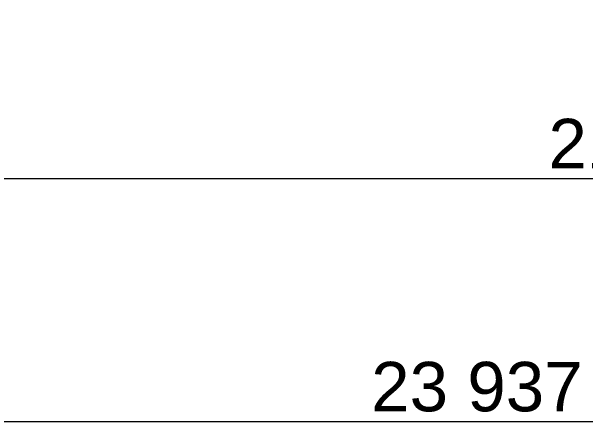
# Model space of a CAD drawing. Header units: millimetres. Extents: x -490789 to -449459, y 209001 to 327650.
# Drawn here: x -470468 to -467569, y 246519 to 248633 of the extents above; entities that cross this region are included whole.
import ezdxf

# ---------------------------------------------------------------- set-up
doc = ezdxf.new("R2010")
doc.units = ezdxf.units.MM
doc.header["$MEASUREMENT"] = 0
doc.layers.add('0_Ном._пера__25', color=25, linetype='Continuous', lineweight=18)
doc.layers.add('0_Ном._пера__85', color=85, linetype='Continuous', lineweight=18)
doc.styles.add('СГЕНЕРИР_СТИЛЬ_1', font='')
doc.styles.get('СГЕНЕРИР_СТИЛЬ_1').set_extended_font_data('Arial')
doc.dimstyles.new('СГЕНЕРИР_СТИЛЬ__1', dxfattribs={"dimtxt": 250, "dimasz": 39.04812, "dimexe": 0.18, "dimexo": 0, "dimgap": 0.09, "dimtad": 1, "dimtih": 1, "dimtoh": 1, "dimdec": 0, "dimzin": 0, "dimdsep": 46, "dimtxsty": 'СГЕНЕРИР_СТИЛЬ_1', "dimblk": 'ARROWHEAD_6', "dimblk1": 'ARROWHEAD_6', "dimblk2": 'ARROWHEAD_6', "dimcen": 0.09, "dimclrd": 85, "dimclre": 85, "dimclrt": 25, "dimazin": 0, "dimtfac": 1, "dimtdec": 4, "dimtmove": 0, "dimatfit": 3, "dimfxl": 0, "dimtolj": 1, "dimtzin": 0, "dimarcsym": 0})

# ---------------------------------------------------------------- blocks, each defined once
blk = doc.blocks.new('*D7')
at = {"layer": '0_Ном._пера__85', "linetype": 'Continuous'}
for p, q in [((-478058.7, 248644.1), (-478058.7, 247747.7)), ((-456409.4, 248644.1), (-456409.4, 247747.7)), ((-478038.2, 247806.8), (-478079.3, 247765.7)), ((-456429.9, 247765.7), (-456388.8, 247806.8)), ((-478058.7, 247786.2), (-478089.5, 247786.2)), ((-456409.4, 247786.2), (-478058.7, 247786.2)), ((-456378.6, 247786.2), (-456409.4, 247786.2))]:
    blk.add_line(p, q, dxfattribs=at)
at = {"layer": '0_Ном._пера__25', "insert": (-467756.3, 247836.2), "char_height": 250, "attachment_point": 7, "style": 'СГЕНЕРИР_СТИЛЬ_1'}
blk.add_mtext('\\A1;{\\fArial|b0|i0|c204|p38;21\xa0649}', dxfattribs=at)
blk = doc.blocks.new('ARROWHEAD_6')
at = {"color": 0, "linetype": 'Continuous', "lineweight": 0}
for p, q in [((0, 0), (-1, 0)), ((-0.5, -0.5), (0.5, 0.5))]:
    blk.add_line(p, q, dxfattribs=at)
blk = doc.blocks.new('*D8')
at = {"layer": '0_Ном._пера__85', "linetype": 'Continuous'}
for p, q in [((-480097.7, 248644.1), (-480097.7, 246518.8)), ((-456160.5, 248644.1), (-456160.5, 246518.8)), ((-480097.7, 246557.3), (-480128.6, 246557.3)), ((-480077.2, 246577.9), (-480118.3, 246536.8)), ((-456160.5, 246557.3), (-480097.7, 246557.3)), ((-456181, 246536.8), (-456139.9, 246577.9)), ((-456129.6, 246557.3), (-456160.5, 246557.3))]:
    blk.add_line(p, q, dxfattribs=at)
at = {"layer": '0_Ном._пера__25', "insert": (-468651.4, 246607.3), "char_height": 250, "attachment_point": 7, "style": 'СГЕНЕРИР_СТИЛЬ_1'}
blk.add_mtext('\\A1;{\\fArial|b0|i0|c204|p38;23\xa0937}', dxfattribs=at)

msp = doc.modelspace()

# ---------------------------------------------------------------- dimensions: what is measured, and where the dimension line sits
at = {"color": 85, "linetype": 'Continuous', "lineweight": 18}
dim = msp.add_linear_dim(base=(-480097.7, 246557.3), p1=(-456160.5, 248644.1), p2=(-480097.7, 248644.1), angle=180, dimstyle='СГЕНЕРИР_СТИЛЬ__1', dxfattribs=at)
dim.commit()
dim.dimension.update_dxf_attribs({"geometry": '*D8', "text_midpoint": (-468129.1, 246732.3), "dimtype": 160})
dim = msp.add_linear_dim(base=(-478058.7, 247786.2), p1=(-456409.4, 248644.1), p2=(-478058.7, 248644.1), angle=180, text='<MeasuredValue>', dimstyle='СГЕНЕРИР_СТИЛЬ__1', dxfattribs=at)
dim.commit()
dim.dimension.update_dxf_attribs({"geometry": '*D7', "text_midpoint": (-466371.2, 247961.2), "dimtype": 160})

doc.saveas('drawing.dxf')
